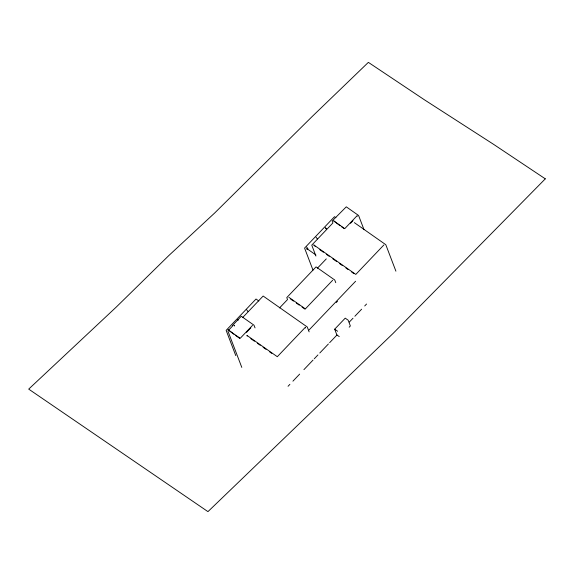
<?xml version="1.0" encoding="UTF-8"?>
<svg xmlns="http://www.w3.org/2000/svg" width="574" height="574" viewBox="0 0 574 574"><rect width="100%" height="100%" fill="white"/><g stroke="black" fill="none" stroke-linecap="round" stroke-linejoin="round"><path stroke-width="0.86" d="M232.52 325.444L241.274 316.26L253.995 325.185L255.028 327.883M232.879 325.688L227.871 330.94L241.798 367.417M242.623 317.573L263.15 296.041L307.269 326.993L309.121 331.851M252.503 325.393L240.183 338.323L229.37 330.732L233.883 334.269M246.533 332.353L250.845 327.833M350.52 223.3L352.988 220.71M279.567 307.901L287.531 299.549L286.778 297.59L316.052 266.881L334.728 279.983L335.768 282.695M317.393 268.223L326.29 258.888M332.647 280.27L305.375 308.884L288.866 297.303M383.87 244.969L355.801 274.415L313.698 244.876L315.435 246.641M309.034 330L355.6 281.246M336.278 302.52L337.505 301.235M339.234 336.586L336.873 334.936L334.678 329.189L345.225 318.154L348.174 320.22L350.362 325.967L349.193 327.187M288.055 386.28L289.884 384.365M292.934 381.165L299.642 374.126M303.911 369.649L313.06 360.049M314.279 358.772L317.939 354.933M319.783 353.003L328.4 343.977M329.627 342.692L337.01 334.958M349.322 322.071L353.01 318.211M354.861 316.274L361.627 309.192M364.705 305.971L366.549 304.033M354.352 222.64L385.8 244.703L395.909 271.172M335.919 217.689L334.498 216.692L304.579 248.083L312.988 270.103M340.081 225.711L333.616 220.811L344.766 228.639L357.128 215.673L357.315 216.168M341.473 226.687L344.264 228.646M325.286 227.448L326.606 229.198L325.716 228.574M316.023 237.17L317.336 238.92M319.79 249.697L323.42 252.244M326.326 254.282L329.225 256.32M332.855 258.867L336.486 261.414M339.392 263.452L342.291 265.489M345.921 268.036L348.102 269.558M351.733 272.105L353.907 273.633M306.631 247.014L307.951 248.764M315.836 254.906L306.703 248.499L307.133 249.618M290.609 299.076L293.472 301.085M296.342 303.094L299.205 305.11M302.075 307.119L304.945 309.128M258.845 300.998L256.018 299.018L226.142 330.366L235.792 355.65M246.677 309.817L247.997 311.56M237.414 319.531L238.303 320.156M250.802 338.66L254.418 341.2M257.317 343.23L260.216 345.261M263.107 347.292L266.006 349.329M269.629 351.869L271.796 353.39M228.029 329.383L228.918 330M235.326 335.281L239.652 338.316M334.678 329.189L337.627 331.263M364.009 229.679L358.585 215.472L346.273 206.834L332.159 221.012L332.906 222.963L311.761 245.141L315.922 256.04M305.669 327.998L305.382 327.252L277.307 356.705L246.892 335.367L247.179 336.12M545.3 178.837L393.097 333.408L207.953 511.635L28.7 389.115L116.335 306.997L168.9 255.48L214.662 213.011L312.069 116.615L368.365 62.365L424.523 99.869L493.468 144.261L545.3 178.837M234.371 325.487L234.02 325.236L234.565 325.982L234.371 325.487"/></g></svg>
